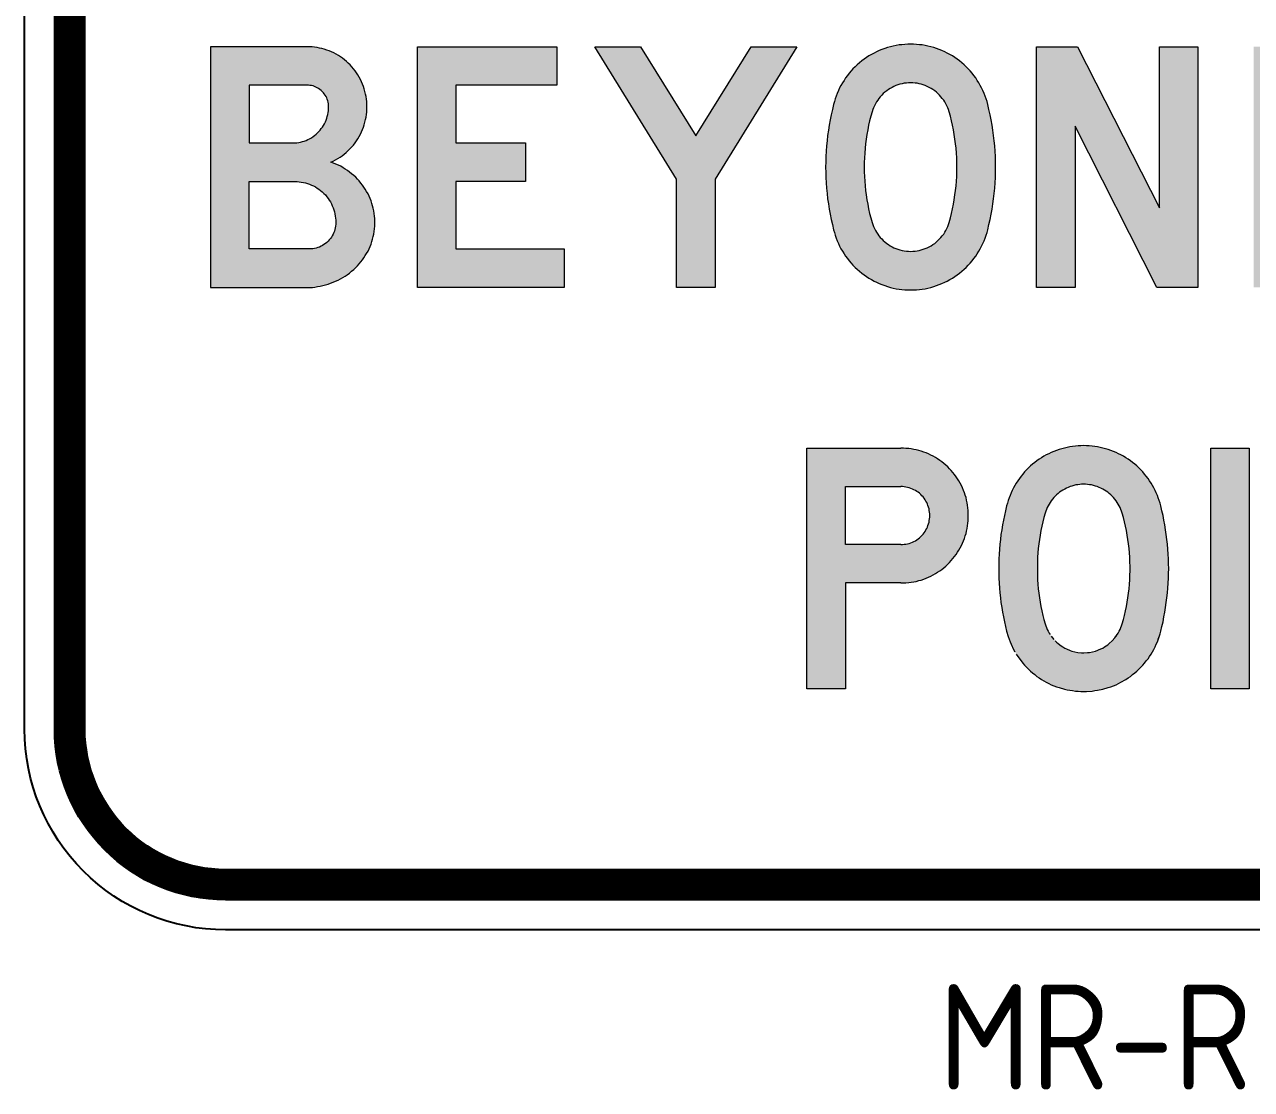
# Model space of a CAD drawing. Header units: millimetres. Extents: x 229 to 309, y 123 to 262.
# Drawn here: x 229.48 to 270.2, y 123.1 to 158.47 of the extents above; entities that cross this region are included whole.
import ezdxf

# ---------------------------------------------------------------- set-up
doc = ezdxf.new("R2010")
doc.units = ezdxf.units.MM
doc.header["$LTSCALE"] = 10
for name, color, linetype in [('DIM', 1, 'CONTINUOUS'), ('L25', 1, 'CONTINUOUS'), ('L35', 3, 'CONTINUOUS')]:
    doc.layers.add(name, color=color, linetype=linetype)
doc.styles.add('T35', font='isocp2.shx', dxfattribs={"height": 3.5})

msp = doc.modelspace()

# ---------------------------------------------------------------- hatches: boundary and pattern name
at = {"layer": 'L25'}
h = msp.add_hatch(color=256, dxfattribs=at)
h.paths.add_polyline_path([(238.453, 154.537), (238.52, 154.542), (238.582, 154.548), (238.643, 154.565), (238.705, 154.581), (238.766, 154.598), (238.828, 154.621), (238.889, 154.648), (238.945, 154.676), (239.001, 154.71), (239.057, 154.744), (239.108, 154.783), (239.158, 154.822), (239.203, 154.867), (239.248, 154.912), (239.292, 154.962), (239.331, 155.012), (239.371, 155.063), (239.404, 155.119), (239.438, 155.175), (239.466, 155.236), (239.488, 155.292), (239.511, 155.354), (239.527, 155.415), (239.544, 155.477), (239.555, 155.544), (239.567, 155.606), (239.572, 155.667), (239.572, 155.734), (239.572, 155.785), (239.567, 155.835), (239.555, 155.885), (239.544, 155.936), (239.527, 155.986), (239.511, 156.036), (239.488, 156.081), (239.46, 156.126), (239.432, 156.165), (239.399, 156.204), (239.365, 156.244), (239.326, 156.277), (239.287, 156.311), (239.242, 156.339), (239.197, 156.367), (239.152, 156.389), (239.108, 156.411), (239.057, 156.428), (239.007, 156.439), (238.956, 156.445), (238.906, 156.451), (238.856, 156.456), (236.936, 156.456), (236.936, 154.537)], flags=16)
h.paths.add_polyline_path([(239.813, 151.895), (239.813, 151.839), (239.807, 151.777), (239.796, 151.721), (239.785, 151.665), (239.768, 151.61), (239.746, 151.559), (239.723, 151.503), (239.695, 151.453), (239.667, 151.402), (239.634, 151.358), (239.594, 151.313), (239.555, 151.268), (239.516, 151.229), (239.471, 151.195), (239.421, 151.162), (239.376, 151.134), (239.326, 151.106), (239.27, 151.078), (239.214, 151.061), (239.164, 151.044), (239.108, 151.033), (239.046, 151.022), (238.99, 151.016), (238.934, 151.016), (236.936, 151.016), (236.936, 153.255), (238.453, 153.255), (238.526, 153.255), (238.598, 153.249), (238.665, 153.238), (238.738, 153.227), (238.805, 153.21), (238.873, 153.188), (238.94, 153.165), (239.007, 153.137), (239.074, 153.109), (239.136, 153.076), (239.197, 153.037), (239.253, 152.997), (239.309, 152.953), (239.365, 152.908), (239.415, 152.858), (239.466, 152.807), (239.511, 152.751), (239.555, 152.695), (239.594, 152.639), (239.634, 152.578), (239.667, 152.511), (239.695, 152.449), (239.723, 152.382), (239.746, 152.315), (239.768, 152.248), (239.785, 152.18), (239.796, 152.108), (239.807, 152.035), (239.813, 151.968)], flags=16)
h.paths.add_polyline_path([(235.654, 157.732), (235.654, 149.735), (238.856, 149.735), (238.945, 149.735), (239.035, 149.74), (239.119, 149.751), (239.208, 149.763), (239.298, 149.779), (239.387, 149.796), (239.471, 149.819), (239.555, 149.847), (239.639, 149.875), (239.723, 149.908), (239.807, 149.942), (239.886, 149.981), (239.969, 150.02), (240.042, 150.065), (240.121, 150.11), (240.193, 150.16), (240.266, 150.216), (240.333, 150.272), (240.406, 150.328), (240.468, 150.389), (240.529, 150.457), (240.591, 150.518), (240.647, 150.585), (240.697, 150.652), (240.747, 150.72), (240.792, 150.792), (240.837, 150.865), (240.882, 150.944), (240.915, 151.022), (240.949, 151.1), (240.982, 151.179), (241.01, 151.263), (241.033, 151.341), (241.055, 151.425), (241.072, 151.509), (241.089, 151.593), (241.1, 151.682), (241.106, 151.766), (241.111, 151.85), (241.111, 151.94), (241.106, 152.024), (241.1, 152.108), (241.089, 152.192), (241.072, 152.281), (241.055, 152.365), (241.033, 152.449), (241.01, 152.527), (240.982, 152.611), (240.949, 152.69), (240.915, 152.768), (240.882, 152.846), (240.837, 152.919), (240.792, 152.997), (240.747, 153.07), (240.697, 153.137), (240.647, 153.205), (240.591, 153.272), (240.529, 153.333), (240.473, 153.395), (240.406, 153.456), (240.339, 153.512), (240.272, 153.568), (240.199, 153.619), (240.126, 153.669), (240.053, 153.714), (239.975, 153.759), (239.897, 153.798), (239.818, 153.831), (239.734, 153.865), (239.65, 153.893), (239.729, 153.932), (239.807, 153.971), (239.88, 154.016), (239.953, 154.061), (240.025, 154.111), (240.093, 154.162), (240.16, 154.218), (240.221, 154.279), (240.283, 154.335), (240.344, 154.402), (240.4, 154.464), (240.451, 154.537), (240.501, 154.604), (240.546, 154.676), (240.591, 154.749), (240.63, 154.828), (240.669, 154.9), (240.703, 154.984), (240.731, 155.063), (240.759, 155.141), (240.781, 155.225), (240.803, 155.309), (240.82, 155.393), (240.831, 155.477), (240.843, 155.561), (240.848, 155.65), (240.848, 155.734), (240.848, 155.818), (240.843, 155.908), (240.831, 155.992), (240.82, 156.076), (240.803, 156.16), (240.781, 156.244), (240.759, 156.327), (240.731, 156.406), (240.703, 156.484), (240.669, 156.568), (240.63, 156.641), (240.591, 156.719), (240.546, 156.792), (240.501, 156.865), (240.451, 156.932), (240.4, 156.999), (240.344, 157.066), (240.288, 157.128), (240.227, 157.184), (240.165, 157.24), (240.104, 157.296), (240.037, 157.346), (239.964, 157.396), (239.897, 157.441), (239.824, 157.486), (239.746, 157.525), (239.673, 157.559), (239.594, 157.592), (239.516, 157.62), (239.432, 157.648), (239.354, 157.671), (239.27, 157.687), (239.192, 157.704), (239.108, 157.715), (239.024, 157.727), (238.94, 157.732), (238.856, 157.732)])
h = msp.add_hatch(color=256, dxfattribs=at)
h.paths.add_polyline_path([(295.275, 157.732), (296.556, 157.732), (296.556, 149.735), (295.275, 149.735)])
h.paths.add_polyline_path([(288.068, 157.732), (289.344, 157.732), (289.344, 154.537), (292.143, 154.537), (292.143, 157.732), (293.419, 157.732), (293.419, 149.735), (292.143, 149.735), (292.143, 153.255), (289.344, 153.255), (289.344, 149.735), (288.068, 149.735)])
h.paths.add_polyline_path([(281.885, 157.732), (281.885, 156.456), (283.726, 156.456), (283.726, 149.735), (285.002, 149.735), (285.002, 156.456), (286.843, 156.456), (286.843, 157.732)])
h.paths.add_polyline_path([(263.072, 157.732), (264.427, 157.732), (267.147, 152.376), (267.147, 157.732), (268.423, 157.732), (268.423, 149.735), (267.068, 149.735), (264.348, 155.096), (264.348, 149.735), (263.072, 149.735)])
h.paths.add_polyline_path([(248.406, 157.732), (249.923, 157.732), (251.764, 154.772), (253.6, 157.732), (255.116, 157.732), (252.402, 153.333), (252.402, 149.735), (251.12, 149.735), (251.12, 153.333)])
h.paths.add_polyline_path([(242.52, 157.732), (247.154, 157.732), (247.154, 156.456), (243.796, 156.456), (243.796, 154.537), (246.113, 154.537), (246.113, 153.255), (243.796, 153.255), (243.796, 151.016), (247.395, 151.016), (247.395, 149.735), (242.52, 149.735)])
h.paths.add_polyline_path([(301.845, 155.734), (303.042, 156.132), (303.02, 156.221), (302.986, 156.305), (302.953, 156.389), (302.919, 156.473), (302.88, 156.557), (302.835, 156.635), (302.791, 156.714), (302.74, 156.792), (302.69, 156.865), (302.634, 156.938), (302.578, 157.01), (302.516, 157.077), (302.455, 157.139), (302.388, 157.206), (302.32, 157.262), (302.248, 157.324), (302.175, 157.374), (302.102, 157.43), (302.024, 157.475), (301.945, 157.525), (301.867, 157.564), (301.783, 157.604), (301.705, 157.643), (301.615, 157.676), (301.531, 157.704), (301.447, 157.732), (301.358, 157.755), (301.268, 157.771), (301.179, 157.788), (301.089, 157.799), (301, 157.811), (300.91, 157.816), (300.82, 157.816), (300.725, 157.816), (300.63, 157.811), (300.541, 157.811), (300.446, 157.799), (300.35, 157.788), (300.255, 157.771), (300.166, 157.755), (300.071, 157.732), (299.981, 157.704), (299.891, 157.676), (299.802, 157.643), (299.718, 157.604), (299.628, 157.564), (299.544, 157.525), (299.466, 157.48), (299.382, 157.43), (299.304, 157.374), (299.225, 157.324), (299.153, 157.262), (299.08, 157.201), (299.013, 157.139), (298.946, 157.072), (298.878, 157.005), (298.817, 156.932), (298.755, 156.859), (298.699, 156.786), (298.643, 156.708), (298.593, 156.63), (298.548, 156.546), (298.503, 156.462), (298.459, 156.378), (298.42, 156.294), (298.386, 156.204), (298.358, 156.115), (298.33, 156.025), (298.302, 155.93), (298.28, 155.841), (298.263, 155.745), (298.252, 155.656), (298.24, 155.572), (298.235, 155.488), (298.235, 155.404), (298.235, 155.32), (298.24, 155.242), (298.252, 155.158), (298.263, 155.074), (298.28, 154.995), (298.296, 154.912), (298.324, 154.833), (298.352, 154.755), (298.38, 154.676), (298.414, 154.604), (298.453, 154.531), (298.492, 154.458), (298.537, 154.385), (298.582, 154.318), (298.632, 154.251), (298.688, 154.19), (298.744, 154.128), (298.8, 154.066), (298.862, 154.01), (298.923, 153.955), (298.99, 153.904), (299.058, 153.859), (299.13, 153.815), (299.203, 153.77), (299.281, 153.731), (299.36, 153.697), (299.438, 153.663), (299.516, 153.636), (299.6, 153.613), (299.684, 153.591), (299.768, 153.574), (299.947, 153.54), (300.132, 153.501), (300.311, 153.462), (300.49, 153.412), (300.809, 153.333), (301.128, 153.255), (301.19, 153.238), (301.251, 153.216), (301.313, 153.193), (301.375, 153.165), (301.431, 153.137), (301.486, 153.104), (301.542, 153.065), (301.593, 153.025), (301.643, 152.981), (301.688, 152.936), (301.733, 152.886), (301.772, 152.835), (301.811, 152.785), (301.85, 152.729), (301.878, 152.673), (301.912, 152.611), (301.934, 152.555), (301.957, 152.494), (301.979, 152.427), (301.99, 152.365), (302.001, 152.304), (302.013, 152.236), (302.018, 152.169), (302.018, 152.108), (302.013, 152.04), (302.007, 151.973), (301.996, 151.912), (301.979, 151.845), (301.962, 151.783), (301.945, 151.721), (301.917, 151.66), (301.889, 151.598), (301.861, 151.542), (301.828, 151.481), (301.789, 151.43), (301.75, 151.374), (301.71, 151.324), (301.66, 151.279), (301.615, 151.235), (301.565, 151.19), (301.514, 151.151), (301.459, 151.111), (301.403, 151.078), (301.341, 151.05), (301.285, 151.022), (301.223, 150.999), (301.162, 150.977), (301.095, 150.96), (301.033, 150.944), (300.966, 150.932), (300.893, 150.927), (300.815, 150.921), (300.742, 150.921), (300.669, 150.921), (300.591, 150.927), (300.518, 150.938), (300.446, 150.949), (300.367, 150.966), (300.294, 150.983), (300.227, 151.011), (300.154, 151.033), (300.087, 151.067), (300.02, 151.1), (299.953, 151.134), (299.886, 151.173), (299.824, 151.218), (299.768, 151.263), (299.707, 151.307), (299.651, 151.363), (299.6, 151.414), (299.55, 151.47), (299.5, 151.531), (299.455, 151.587), (299.416, 151.649), (299.377, 151.716), (299.337, 151.783), (299.304, 151.85), (299.276, 151.917), (299.253, 151.99), (299.225, 152.063), (299.209, 152.136), (298.011, 151.654), (298.045, 151.559), (298.078, 151.464), (298.117, 151.369), (298.156, 151.279), (298.201, 151.184), (298.252, 151.095), (298.302, 151.011), (298.358, 150.927), (298.414, 150.843), (298.476, 150.759), (298.537, 150.68), (298.604, 150.602), (298.671, 150.529), (298.744, 150.457), (298.817, 150.389), (298.895, 150.322), (298.974, 150.261), (299.058, 150.199), (299.136, 150.138), (299.225, 150.087), (299.309, 150.031), (299.399, 149.986), (299.488, 149.942), (299.584, 149.897), (299.673, 149.858), (299.768, 149.824), (299.869, 149.791), (299.964, 149.763), (300.059, 149.735), (300.16, 149.712), (300.261, 149.695), (300.362, 149.684), (300.462, 149.673), (300.563, 149.662), (300.664, 149.662), (300.765, 149.662), (300.865, 149.662), (300.966, 149.667), (301.067, 149.679), (301.167, 149.695), (301.268, 149.712), (301.369, 149.735), (301.459, 149.757), (301.548, 149.785), (301.638, 149.813), (301.722, 149.841), (301.811, 149.88), (301.895, 149.919), (301.979, 149.959), (302.063, 150.003), (302.141, 150.054), (302.22, 150.104), (302.292, 150.16), (302.371, 150.216), (302.444, 150.278), (302.511, 150.339), (302.578, 150.401), (302.645, 150.468), (302.707, 150.541), (302.763, 150.613), (302.818, 150.686), (302.874, 150.764), (302.925, 150.843), (302.975, 150.921), (303.02, 151.005), (303.059, 151.089), (303.098, 151.173), (303.132, 151.257), (303.165, 151.346), (303.193, 151.436), (303.216, 151.526), (303.238, 151.615), (303.261, 151.71), (303.272, 151.8), (303.283, 151.895), (303.294, 151.984), (303.294, 152.08), (303.294, 152.169), (303.294, 152.264), (303.289, 152.354), (303.277, 152.443), (303.266, 152.539), (303.249, 152.628), (303.227, 152.718), (303.205, 152.807), (303.177, 152.891), (303.149, 152.981), (303.115, 153.065), (303.076, 153.149), (303.037, 153.233), (302.992, 153.316), (302.947, 153.395), (302.897, 153.473), (302.846, 153.546), (302.791, 153.624), (302.735, 153.691), (302.673, 153.764), (302.611, 153.831), (302.544, 153.893), (302.477, 153.96), (302.41, 154.016), (302.337, 154.072), (302.264, 154.128), (302.186, 154.178), (302.108, 154.229), (302.029, 154.274), (301.945, 154.318), (301.861, 154.357), (301.778, 154.391), (301.694, 154.425), (301.604, 154.453), (301.47, 154.497), (301.33, 154.537), (301.19, 154.57), (301.05, 154.598), (300.91, 154.632), (300.77, 154.654), (300.63, 154.676), (300.49, 154.693), (300.406, 154.704), (300.322, 154.721), (300.244, 154.744), (300.16, 154.766), (300.082, 154.788), (300.003, 154.822), (299.931, 154.856), (299.886, 154.878), (299.841, 154.9), (299.802, 154.928), (299.763, 154.962), (299.729, 154.995), (299.696, 155.029), (299.662, 155.068), (299.634, 155.107), (299.612, 155.152), (299.589, 155.197), (299.567, 155.242), (299.556, 155.287), (299.539, 155.337), (299.533, 155.387), (299.528, 155.432), (299.528, 155.482), (299.528, 155.533), (299.533, 155.583), (299.539, 155.628), (299.55, 155.678), (299.567, 155.723), (299.589, 155.768), (299.606, 155.813), (299.645, 155.88), (299.684, 155.941), (299.729, 155.997), (299.774, 156.053), (299.824, 156.109), (299.875, 156.16), (299.925, 156.21), (299.987, 156.255), (300.043, 156.3), (300.104, 156.339), (300.171, 156.378), (300.233, 156.406), (300.3, 156.439), (300.367, 156.462), (300.44, 156.484), (300.513, 156.501), (300.58, 156.518), (300.653, 156.529), (300.725, 156.535), (300.793, 156.535), (300.854, 156.535), (300.921, 156.529), (300.983, 156.518), (301.05, 156.507), (301.112, 156.49), (301.173, 156.467), (301.229, 156.445), (301.291, 156.417), (301.347, 156.383), (301.403, 156.35), (301.453, 156.311), (301.503, 156.272), (301.554, 156.227), (301.598, 156.182), (301.638, 156.132), (301.677, 156.081), (301.716, 156.031), (301.75, 155.975), (301.778, 155.913), (301.806, 155.857), (301.828, 155.796)])
h.paths.add_polyline_path([(272.68, 151.016), (271.561, 151.016), (271.561, 156.456), (272.68, 156.456), (272.747, 156.451), (272.82, 156.445), (272.887, 156.439), (272.954, 156.423), (273.021, 156.411), (273.089, 156.389), (273.156, 156.367), (273.223, 156.339), (273.284, 156.311), (273.346, 156.277), (273.408, 156.244), (273.463, 156.204), (273.519, 156.16), (273.575, 156.115), (273.626, 156.07), (273.676, 156.02), (273.721, 155.964), (273.766, 155.913), (273.805, 155.852), (273.844, 155.796), (273.878, 155.734), (273.934, 155.622), (273.99, 155.51), (274.04, 155.393), (274.09, 155.275), (274.135, 155.158), (274.174, 155.04), (274.213, 154.917), (274.247, 154.794), (274.275, 154.671), (274.303, 154.548), (274.325, 154.425), (274.342, 154.302), (274.359, 154.173), (274.37, 154.05), (274.376, 153.921), (274.381, 153.798), (274.381, 153.669), (274.376, 153.546), (274.37, 153.417), (274.359, 153.294), (274.342, 153.165), (274.325, 153.042), (274.303, 152.919), (274.275, 152.796), (274.247, 152.673), (274.213, 152.55), (274.174, 152.432), (274.135, 152.309), (274.09, 152.192), (274.04, 152.074), (273.99, 151.962), (273.934, 151.845), (273.878, 151.733), (273.844, 151.671), (273.805, 151.615), (273.766, 151.559), (273.721, 151.503), (273.676, 151.453), (273.626, 151.402), (273.575, 151.352), (273.519, 151.307), (273.463, 151.268), (273.408, 151.229), (273.346, 151.19), (273.284, 151.156), (273.223, 151.128), (273.156, 151.1), (273.089, 151.078), (273.021, 151.061), (272.954, 151.044), (272.887, 151.033), (272.82, 151.022), (272.747, 151.016)], flags=16)
h.paths.add_polyline_path([(272.68, 149.735), (270.279, 149.735), (270.279, 157.732), (272.68, 157.732), (272.781, 157.732), (272.876, 157.727), (272.977, 157.715), (273.077, 157.704), (273.172, 157.687), (273.273, 157.665), (273.368, 157.643), (273.463, 157.615), (273.559, 157.587), (273.654, 157.548), (273.743, 157.514), (273.838, 157.469), (273.928, 157.424), (274.012, 157.374), (274.096, 157.324), (274.18, 157.268), (274.264, 157.212), (274.342, 157.15), (274.421, 157.083), (274.493, 157.016), (274.566, 156.949), (274.633, 156.876), (274.7, 156.803), (274.762, 156.725), (274.823, 156.647), (274.879, 156.563), (274.935, 156.479), (274.986, 156.389), (275.031, 156.305), (275.075, 156.216), (275.137, 156.081), (275.198, 155.947), (275.249, 155.813), (275.305, 155.673), (275.35, 155.533), (275.394, 155.398), (275.434, 155.253), (275.473, 155.113), (275.506, 154.973), (275.534, 154.828), (275.562, 154.682), (275.585, 154.537), (275.601, 154.391), (275.618, 154.246), (275.629, 154.1), (275.635, 153.955), (275.641, 153.809), (275.641, 153.663), (275.635, 153.512), (275.629, 153.367), (275.618, 153.221), (275.601, 153.076), (275.585, 152.93), (275.562, 152.785), (275.534, 152.639), (275.506, 152.499), (275.473, 152.354), (275.434, 152.214), (275.394, 152.074), (275.35, 151.934), (275.305, 151.794), (275.249, 151.66), (275.198, 151.52), (275.137, 151.386), (275.075, 151.257), (275.031, 151.167), (274.986, 151.078), (274.935, 150.988), (274.879, 150.904), (274.823, 150.826), (274.762, 150.748), (274.7, 150.669), (274.633, 150.591), (274.566, 150.518), (274.493, 150.451), (274.421, 150.384), (274.342, 150.317), (274.264, 150.261), (274.18, 150.199), (274.096, 150.143), (274.012, 150.093), (273.928, 150.042), (273.838, 149.998), (273.743, 149.959), (273.654, 149.919), (273.559, 149.886), (273.463, 149.852), (273.368, 149.824), (273.273, 149.802), (273.172, 149.779), (273.077, 149.763), (272.977, 149.751), (272.876, 149.74), (272.781, 149.735)])
h.paths.add_polyline_path([(258.892, 156.535), (258.819, 156.535), (258.752, 156.523), (258.679, 156.518), (258.612, 156.501), (258.539, 156.484), (258.472, 156.462), (258.405, 156.439), (258.338, 156.411), (258.276, 156.378), (258.215, 156.344), (258.153, 156.305), (258.097, 156.266), (258.041, 156.221), (257.985, 156.176), (257.935, 156.126), (257.884, 156.07), (257.84, 156.014), (257.801, 155.958), (257.761, 155.897), (257.722, 155.835), (257.689, 155.773), (257.661, 155.706), (257.638, 155.645), (257.616, 155.572), (257.571, 155.426), (257.532, 155.275), (257.498, 155.124), (257.47, 154.968), (257.442, 154.816), (257.42, 154.665), (257.398, 154.509), (257.381, 154.357), (257.37, 154.201), (257.358, 154.044), (257.353, 153.887), (257.353, 153.736), (257.353, 153.58), (257.358, 153.423), (257.37, 153.266), (257.381, 153.115), (257.398, 152.958), (257.42, 152.807), (257.442, 152.65), (257.47, 152.499), (257.498, 152.348), (257.532, 152.197), (257.571, 152.046), (257.616, 151.895), (257.638, 151.828), (257.661, 151.761), (257.689, 151.693), (257.722, 151.632), (257.761, 151.57), (257.801, 151.509), (257.84, 151.453), (257.884, 151.397), (257.935, 151.346), (257.985, 151.296), (258.041, 151.246), (258.097, 151.201), (258.153, 151.162), (258.215, 151.123), (258.276, 151.089), (258.338, 151.055), (258.405, 151.027), (258.472, 151.005), (258.539, 150.983), (258.612, 150.966), (258.679, 150.955), (258.752, 150.944), (258.819, 150.938), (258.892, 150.932), (258.965, 150.938), (259.037, 150.944), (259.105, 150.955), (259.177, 150.966), (259.244, 150.983), (259.312, 151.005), (259.379, 151.027), (259.446, 151.055), (259.508, 151.089), (259.569, 151.123), (259.631, 151.162), (259.692, 151.201), (259.748, 151.246), (259.799, 151.296), (259.849, 151.346), (259.899, 151.397), (259.944, 151.453), (259.989, 151.509), (260.028, 151.57), (260.062, 151.632), (260.095, 151.693), (260.123, 151.761), (260.151, 151.828), (260.174, 151.895), (260.213, 152.046), (260.252, 152.197), (260.285, 152.348), (260.313, 152.499), (260.341, 152.65), (260.364, 152.807), (260.386, 152.958), (260.403, 153.115), (260.414, 153.266), (260.425, 153.423), (260.431, 153.58), (260.431, 153.736), (260.431, 153.887), (260.425, 154.044), (260.414, 154.201), (260.403, 154.357), (260.386, 154.509), (260.364, 154.665), (260.341, 154.816), (260.313, 154.968), (260.285, 155.124), (260.252, 155.275), (260.213, 155.426), (260.174, 155.572), (260.151, 155.645), (260.123, 155.706), (260.095, 155.773), (260.062, 155.835), (260.028, 155.897), (259.989, 155.958), (259.944, 156.014), (259.899, 156.07), (259.849, 156.126), (259.799, 156.176), (259.748, 156.221), (259.692, 156.266), (259.631, 156.305), (259.569, 156.344), (259.508, 156.378), (259.446, 156.411), (259.379, 156.439), (259.312, 156.462), (259.244, 156.484), (259.177, 156.501), (259.105, 156.518), (259.037, 156.523), (258.965, 156.535)], flags=16)
h.paths.add_polyline_path([(258.892, 157.816), (258.797, 157.811), (258.696, 157.805), (258.601, 157.799), (258.506, 157.788), (258.411, 157.771), (258.315, 157.749), (258.22, 157.727), (258.125, 157.704), (258.036, 157.671), (257.94, 157.637), (257.851, 157.604), (257.761, 157.564), (257.677, 157.52), (257.588, 157.475), (257.51, 157.424), (257.426, 157.374), (257.347, 157.318), (257.269, 157.257), (257.19, 157.195), (257.118, 157.133), (257.051, 157.066), (256.978, 156.993), (256.916, 156.926), (256.849, 156.848), (256.793, 156.775), (256.732, 156.697), (256.681, 156.613), (256.631, 156.535), (256.58, 156.445), (256.536, 156.361), (256.497, 156.272), (256.457, 156.182), (256.418, 156.092), (256.39, 156.003), (256.362, 155.908), (256.334, 155.813), (256.295, 155.645), (256.256, 155.471), (256.222, 155.303), (256.189, 155.13), (256.161, 154.956), (256.138, 154.783), (256.122, 154.609), (256.105, 154.436), (256.088, 154.257), (256.082, 154.083), (256.077, 153.91), (256.071, 153.736), (256.077, 153.557), (256.082, 153.384), (256.088, 153.21), (256.105, 153.037), (256.122, 152.858), (256.138, 152.684), (256.161, 152.511), (256.189, 152.337), (256.222, 152.169), (256.256, 151.996), (256.295, 151.822), (256.334, 151.654), (256.362, 151.559), (256.39, 151.47), (256.418, 151.374), (256.457, 151.285), (256.497, 151.195), (256.536, 151.106), (256.58, 151.022), (256.631, 150.938), (256.681, 150.854), (256.732, 150.776), (256.793, 150.697), (256.849, 150.619), (256.916, 150.546), (256.978, 150.473), (257.051, 150.401), (257.118, 150.339), (257.19, 150.272), (257.269, 150.21), (257.347, 150.154), (257.426, 150.098), (257.51, 150.042), (257.588, 149.998), (257.677, 149.947), (257.761, 149.908), (257.851, 149.863), (257.94, 149.83), (258.036, 149.796), (258.125, 149.768), (258.22, 149.74), (258.315, 149.718), (258.411, 149.695), (258.506, 149.684), (258.601, 149.667), (258.696, 149.662), (258.797, 149.656), (258.892, 149.656), (258.987, 149.656), (259.088, 149.662), (259.183, 149.667), (259.278, 149.684), (259.373, 149.695), (259.468, 149.718), (259.563, 149.74), (259.659, 149.768), (259.754, 149.796), (259.843, 149.83), (259.933, 149.863), (260.022, 149.908), (260.106, 149.947), (260.196, 149.998), (260.28, 150.042), (260.358, 150.098), (260.442, 150.154), (260.515, 150.21), (260.593, 150.272), (260.666, 150.339), (260.739, 150.401), (260.806, 150.473), (260.873, 150.546), (260.935, 150.619), (260.991, 150.697), (261.052, 150.776), (261.103, 150.854), (261.159, 150.938), (261.203, 151.022), (261.248, 151.106), (261.293, 151.195), (261.332, 151.285), (261.366, 151.374), (261.399, 151.47), (261.427, 151.559), (261.45, 151.654), (261.489, 151.822), (261.528, 151.996), (261.561, 152.169), (261.595, 152.337), (261.623, 152.511), (261.645, 152.684), (261.668, 152.858), (261.685, 153.037), (261.696, 153.21), (261.707, 153.384), (261.707, 153.557), (261.713, 153.736), (261.707, 153.91), (261.707, 154.083), (261.696, 154.257), (261.685, 154.436), (261.668, 154.609), (261.645, 154.783), (261.623, 154.956), (261.595, 155.13), (261.561, 155.303), (261.528, 155.471), (261.489, 155.645), (261.45, 155.813), (261.427, 155.908), (261.399, 156.003), (261.366, 156.092), (261.332, 156.182), (261.293, 156.272), (261.248, 156.361), (261.203, 156.445), (261.159, 156.535), (261.103, 156.613), (261.052, 156.697), (260.991, 156.775), (260.935, 156.848), (260.873, 156.926), (260.806, 156.993), (260.739, 157.066), (260.666, 157.133), (260.593, 157.195), (260.515, 157.257), (260.442, 157.318), (260.358, 157.374), (260.28, 157.424), (260.196, 157.475), (260.106, 157.52), (260.022, 157.564), (259.933, 157.604), (259.843, 157.637), (259.754, 157.671), (259.659, 157.704), (259.563, 157.727), (259.468, 157.749), (259.373, 157.771), (259.278, 157.788), (259.183, 157.799), (259.088, 157.805), (258.987, 157.811)])
h = msp.add_hatch(color=256, dxfattribs=at)
h.paths.add_polyline_path([(278.651, 144.398), (278.651, 143.121), (280.49, 143.121), (280.49, 136.401), (281.766, 136.401), (281.766, 143.121), (283.605, 143.121), (283.605, 144.398)])
h.paths.add_polyline_path([(271.98, 144.398), (273.336, 144.398), (276.052, 139.039), (276.052, 144.398), (277.334, 144.398), (277.334, 136.401), (275.973, 136.401), (273.257, 141.761), (273.257, 136.401), (271.98, 136.401)])
h.paths.add_polyline_path([(268.853, 144.398), (270.13, 144.398), (270.13, 136.401), (268.853, 136.401)])
h.paths.add_polyline_path([(264.637, 143.2), (264.568, 143.2), (264.504, 143.195), (264.44, 143.185), (264.375, 143.176), (264.311, 143.161), (264.247, 143.141), (264.183, 143.121), (264.124, 143.097), (264.065, 143.067), (264.006, 143.038), (263.946, 143.008), (263.892, 142.968), (263.838, 142.934), (263.784, 142.89), (263.734, 142.85), (263.69, 142.801), (263.646, 142.756), (263.601, 142.702), (263.562, 142.653), (263.522, 142.599), (263.488, 142.54), (263.458, 142.485), (263.429, 142.426), (263.399, 142.367), (263.379, 142.303), (263.355, 142.239), (263.315, 142.096), (263.281, 141.953), (263.246, 141.805), (263.217, 141.662), (263.192, 141.514), (263.167, 141.366), (263.148, 141.218), (263.128, 141.07), (263.118, 140.922), (263.108, 140.774), (263.098, 140.627), (263.098, 140.474), (263.098, 140.326), (263.098, 140.178), (263.108, 140.03), (263.118, 139.877), (263.128, 139.729), (263.148, 139.581), (263.167, 139.433), (263.192, 139.286), (263.217, 139.143), (263.246, 138.995), (263.281, 138.847), (263.315, 138.704), (263.355, 138.561), (263.379, 138.497), (263.399, 138.438), (263.429, 138.373), (263.458, 138.319), (263.488, 138.26), (263.522, 138.206), (263.562, 138.152), (263.601, 138.097), (263.646, 138.048), (263.69, 137.999), (263.734, 137.954), (263.784, 137.91), (263.838, 137.871), (263.892, 137.831), (263.946, 137.797), (264.006, 137.762), (264.065, 137.732), (264.124, 137.708), (264.183, 137.683), (264.247, 137.659), (264.311, 137.644), (264.375, 137.629), (264.44, 137.614), (264.504, 137.609), (264.568, 137.604), (264.637, 137.599), (264.701, 137.604), (264.765, 137.609), (264.834, 137.614), (264.898, 137.629), (264.962, 137.644), (265.026, 137.659), (265.085, 137.683), (265.149, 137.708), (265.209, 137.732), (265.268, 137.762), (265.327, 137.797), (265.381, 137.831), (265.435, 137.871), (265.485, 137.91), (265.534, 137.954), (265.583, 137.999), (265.628, 138.048), (265.672, 138.097), (265.712, 138.152), (265.746, 138.206), (265.785, 138.26), (265.815, 138.319), (265.845, 138.373), (265.869, 138.438), (265.894, 138.497), (265.914, 138.561), (265.953, 138.704), (265.993, 138.847), (266.022, 138.995), (266.052, 139.143), (266.081, 139.286), (266.106, 139.433), (266.126, 139.581), (266.14, 139.729), (266.155, 139.877), (266.165, 140.03), (266.17, 140.178), (266.175, 140.326), (266.175, 140.474), (266.17, 140.627), (266.165, 140.774), (266.155, 140.922), (266.14, 141.07), (266.126, 141.218), (266.106, 141.366), (266.081, 141.514), (266.052, 141.662), (266.022, 141.805), (265.993, 141.953), (265.953, 142.096), (265.914, 142.239), (265.894, 142.303), (265.869, 142.367), (265.845, 142.426), (265.815, 142.485), (265.785, 142.54), (265.746, 142.599), (265.712, 142.653), (265.672, 142.702), (265.628, 142.756), (265.583, 142.801), (265.534, 142.85), (265.485, 142.89), (265.435, 142.934), (265.381, 142.968), (265.327, 143.008), (265.268, 143.038), (265.209, 143.067), (265.149, 143.097), (265.085, 143.121), (265.026, 143.141), (264.962, 143.161), (264.898, 143.176), (264.834, 143.185), (264.765, 143.195), (264.701, 143.2)], flags=16)
h.paths.add_polyline_path([(264.637, 144.482), (264.543, 144.477), (264.449, 144.472), (264.361, 144.467), (264.267, 144.457), (264.178, 144.443), (264.089, 144.423), (263.996, 144.403), (263.907, 144.379), (263.818, 144.354), (263.734, 144.324), (263.646, 144.29), (263.562, 144.255), (263.478, 144.216), (263.394, 144.176), (263.315, 144.132), (263.237, 144.083), (263.158, 144.033), (263.084, 143.979), (263.01, 143.925), (262.941, 143.866), (262.872, 143.807), (262.803, 143.743), (262.739, 143.678), (262.674, 143.609), (262.615, 143.54), (262.556, 143.466), (262.502, 143.392), (262.448, 143.319), (262.398, 143.24), (262.349, 143.161), (262.305, 143.082), (262.265, 142.998), (262.226, 142.914), (262.191, 142.83), (262.157, 142.747), (262.127, 142.658), (262.103, 142.569), (262.078, 142.48), (262.038, 142.323), (262.004, 142.165), (261.969, 142.007), (261.945, 141.849), (261.915, 141.687), (261.891, 141.529), (261.871, 141.366), (261.856, 141.208), (261.841, 141.046), (261.831, 140.883), (261.822, 140.725), (261.817, 140.562), (261.817, 140.4), (261.817, 140.237), (261.822, 140.079), (261.831, 139.917), (261.841, 139.754), (261.856, 139.591), (261.871, 139.433), (261.891, 139.271), (261.915, 139.113), (261.945, 138.955), (261.969, 138.793), (262.004, 138.635), (262.038, 138.477), (262.078, 138.319), (262.103, 138.23), (262.127, 138.142), (262.157, 138.058), (262.191, 137.969), (262.226, 137.885), (262.265, 137.802), (262.305, 137.718), (262.349, 137.639), (262.398, 137.56), (262.448, 137.481), (262.502, 137.407), (262.556, 137.333), (262.615, 137.259), (262.674, 137.19), (262.739, 137.126), (262.803, 137.057), (262.872, 136.998), (262.941, 136.934), (263.01, 136.88), (263.084, 136.82), (263.158, 136.771), (263.237, 136.717), (263.315, 136.672), (263.394, 136.628), (263.478, 136.584), (263.562, 136.544), (263.646, 136.51), (263.734, 136.475), (263.818, 136.446), (263.907, 136.421), (263.996, 136.396), (264.089, 136.377), (264.178, 136.357), (264.267, 136.347), (264.361, 136.332), (264.449, 136.327), (264.543, 136.322), (264.637, 136.322), (264.725, 136.322), (264.819, 136.327), (264.913, 136.332), (265.002, 136.347), (265.095, 136.357), (265.184, 136.377), (265.273, 136.396), (265.361, 136.421), (265.45, 136.446), (265.539, 136.475), (265.623, 136.51), (265.712, 136.544), (265.79, 136.584), (265.874, 136.628), (265.953, 136.672), (266.032, 136.717), (266.111, 136.771), (266.185, 136.82), (266.259, 136.88), (266.333, 136.934), (266.402, 136.998), (266.471, 137.057), (266.535, 137.126), (266.599, 137.19), (266.658, 137.259), (266.712, 137.333), (266.772, 137.407), (266.821, 137.481), (266.875, 137.56), (266.919, 137.639), (266.964, 137.718), (267.008, 137.802), (267.043, 137.885), (267.082, 137.969), (267.112, 138.058), (267.141, 138.142), (267.171, 138.23), (267.191, 138.319), (267.23, 138.477), (267.27, 138.635), (267.299, 138.793), (267.329, 138.955), (267.353, 139.113), (267.378, 139.271), (267.398, 139.433), (267.417, 139.591), (267.432, 139.754), (267.442, 139.917), (267.447, 140.079), (267.452, 140.237), (267.457, 140.4), (267.452, 140.562), (267.447, 140.725), (267.442, 140.883), (267.432, 141.046), (267.417, 141.208), (267.398, 141.366), (267.378, 141.529), (267.353, 141.687), (267.329, 141.849), (267.299, 142.007), (267.27, 142.165), (267.23, 142.323), (267.191, 142.48), (267.171, 142.569), (267.141, 142.658), (267.112, 142.747), (267.082, 142.83), (267.043, 142.914), (267.008, 142.998), (266.964, 143.082), (266.919, 143.161), (266.875, 143.24), (266.821, 143.319), (266.772, 143.392), (266.712, 143.466), (266.658, 143.54), (266.599, 143.609), (266.535, 143.678), (266.471, 143.743), (266.402, 143.807), (266.333, 143.866), (266.259, 143.925), (266.185, 143.979), (266.111, 144.033), (266.032, 144.083), (265.953, 144.132), (265.874, 144.176), (265.79, 144.216), (265.712, 144.255), (265.623, 144.29), (265.539, 144.324), (265.45, 144.354), (265.361, 144.379), (265.273, 144.403), (265.184, 144.423), (265.095, 144.443), (265.002, 144.457), (264.913, 144.467), (264.819, 144.472), (264.725, 144.477)])
h.paths.add_polyline_path([(258.566, 141.199), (256.732, 141.199), (256.732, 143.121), (258.566, 143.121), (258.625, 143.121), (258.679, 143.116), (258.733, 143.107), (258.788, 143.097), (258.842, 143.082), (258.896, 143.062), (258.95, 143.042), (259, 143.018), (259.049, 142.993), (259.098, 142.964), (259.143, 142.934), (259.187, 142.899), (259.227, 142.86), (259.266, 142.821), (259.305, 142.781), (259.34, 142.737), (259.37, 142.687), (259.399, 142.643), (259.429, 142.594), (259.448, 142.54), (259.468, 142.49), (259.488, 142.436), (259.503, 142.382), (259.512, 142.328), (259.522, 142.273), (259.527, 142.214), (259.527, 142.16), (259.527, 142.106), (259.522, 142.047), (259.512, 141.992), (259.503, 141.938), (259.488, 141.884), (259.468, 141.83), (259.448, 141.78), (259.429, 141.731), (259.399, 141.682), (259.37, 141.632), (259.34, 141.588), (259.305, 141.544), (259.266, 141.499), (259.227, 141.46), (259.187, 141.425), (259.143, 141.391), (259.098, 141.356), (259.049, 141.327), (259, 141.302), (258.95, 141.277), (258.896, 141.258), (258.842, 141.238), (258.788, 141.223), (258.733, 141.213), (258.679, 141.208), (258.625, 141.203)], flags=16)
h.paths.add_polyline_path([(258.566, 139.922), (256.732, 139.922), (256.732, 136.401), (255.45, 136.401), (255.45, 144.398), (258.566, 144.398), (258.655, 144.398), (258.738, 144.393), (258.827, 144.388), (258.911, 144.374), (258.995, 144.359), (259.079, 144.344), (259.162, 144.324), (259.246, 144.3), (259.325, 144.27), (259.404, 144.241), (259.483, 144.206), (259.562, 144.171), (259.641, 144.132), (259.715, 144.088), (259.789, 144.043), (259.858, 143.994), (259.927, 143.945), (259.996, 143.89), (260.06, 143.836), (260.124, 143.777), (260.183, 143.718), (260.242, 143.654), (260.296, 143.59), (260.351, 143.521), (260.4, 143.452), (260.449, 143.383), (260.494, 143.309), (260.538, 143.235), (260.577, 143.156), (260.612, 143.077), (260.646, 142.998), (260.676, 142.919), (260.706, 142.835), (260.73, 142.756), (260.75, 142.673), (260.765, 142.589), (260.78, 142.505), (260.789, 142.416), (260.799, 142.332), (260.804, 142.249), (260.804, 142.16), (260.804, 142.076), (260.799, 141.987), (260.789, 141.904), (260.78, 141.82), (260.765, 141.731), (260.75, 141.647), (260.73, 141.563), (260.706, 141.484), (260.676, 141.401), (260.646, 141.322), (260.612, 141.243), (260.577, 141.164), (260.538, 141.09), (260.494, 141.011), (260.449, 140.942), (260.4, 140.868), (260.351, 140.799), (260.296, 140.73), (260.242, 140.666), (260.183, 140.602), (260.124, 140.543), (260.06, 140.484), (259.996, 140.429), (259.927, 140.375), (259.858, 140.326), (259.789, 140.277), (259.715, 140.232), (259.641, 140.188), (259.562, 140.148), (259.483, 140.114), (259.404, 140.079), (259.325, 140.05), (259.246, 140.02), (259.162, 140), (259.079, 139.976), (258.995, 139.961), (258.911, 139.946), (258.827, 139.936), (258.738, 139.926), (258.655, 139.922)])

# ---------------------------------------------------------------- linework, layer by layer
at = {"layer": 'L25', "lineweight": 0}
for points in [[(235.654, 157.732), (235.654, 149.735), (238.856, 149.735), (238.945, 149.735), (239.035, 149.74), (239.119, 149.751), (239.208, 149.763), (239.298, 149.779), (239.387, 149.796), (239.471, 149.819), (239.555, 149.847), (239.639, 149.875), (239.723, 149.908), (239.807, 149.942), (239.886, 149.981), (239.969, 150.02), (240.042, 150.065), (240.121, 150.11), (240.193, 150.16), (240.266, 150.216), (240.333, 150.272), (240.406, 150.328), (240.468, 150.389), (240.529, 150.457), (240.591, 150.518), (240.647, 150.585), (240.697, 150.652), (240.747, 150.72), (240.792, 150.792), (240.837, 150.865), (240.882, 150.944), (240.915, 151.022), (240.949, 151.1), (240.982, 151.179), (241.01, 151.263), (241.033, 151.341), (241.055, 151.425), (241.072, 151.509), (241.089, 151.593), (241.1, 151.682), (241.106, 151.766), (241.111, 151.85), (241.111, 151.94), (241.106, 152.024), (241.1, 152.108), (241.089, 152.192), (241.072, 152.281), (241.055, 152.365), (241.033, 152.449), (241.01, 152.527), (240.982, 152.611), (240.949, 152.69), (240.915, 152.768), (240.882, 152.846), (240.837, 152.919), (240.792, 152.997), (240.747, 153.07), (240.697, 153.137), (240.647, 153.205), (240.591, 153.272), (240.529, 153.333), (240.473, 153.395), (240.406, 153.456), (240.339, 153.512), (240.272, 153.568), (240.199, 153.619), (240.126, 153.669), (240.053, 153.714), (239.975, 153.759), (239.897, 153.798), (239.818, 153.831), (239.734, 153.865), (239.65, 153.893), (239.729, 153.932), (239.807, 153.971), (239.88, 154.016), (239.953, 154.061), (240.025, 154.111), (240.093, 154.162), (240.16, 154.218), (240.221, 154.279), (240.283, 154.335), (240.344, 154.402), (240.4, 154.464), (240.451, 154.537), (240.501, 154.604), (240.546, 154.676), (240.591, 154.749), (240.63, 154.828), (240.669, 154.9), (240.703, 154.984), (240.731, 155.063), (240.759, 155.141), (240.781, 155.225), (240.803, 155.309), (240.82, 155.393), (240.831, 155.477), (240.843, 155.561), (240.848, 155.65), (240.848, 155.734), (240.848, 155.818), (240.843, 155.908), (240.831, 155.992), (240.82, 156.076), (240.803, 156.16), (240.781, 156.244), (240.759, 156.327), (240.731, 156.406), (240.703, 156.484), (240.669, 156.568), (240.63, 156.641), (240.591, 156.719), (240.546, 156.792), (240.501, 156.865), (240.451, 156.932), (240.4, 156.999), (240.344, 157.066), (240.288, 157.128), (240.227, 157.184), (240.165, 157.24), (240.104, 157.296), (240.037, 157.346), (239.964, 157.396), (239.897, 157.441), (239.824, 157.486), (239.746, 157.525), (239.673, 157.559), (239.594, 157.592), (239.516, 157.62), (239.432, 157.648), (239.354, 157.671), (239.27, 157.687), (239.192, 157.704), (239.108, 157.715), (239.024, 157.727), (238.94, 157.732), (238.856, 157.732)], [(238.453, 154.537), (238.52, 154.542), (238.582, 154.548), (238.643, 154.565), (238.705, 154.581), (238.766, 154.598), (238.828, 154.621), (238.889, 154.648), (238.945, 154.676), (239.001, 154.71), (239.057, 154.744), (239.108, 154.783), (239.158, 154.822), (239.203, 154.867), (239.248, 154.912), (239.292, 154.962), (239.331, 155.012), (239.371, 155.063), (239.404, 155.119), (239.438, 155.175), (239.466, 155.236), (239.488, 155.292), (239.511, 155.354), (239.527, 155.415), (239.544, 155.477), (239.555, 155.544), (239.567, 155.606), (239.572, 155.667), (239.572, 155.734), (239.572, 155.785), (239.567, 155.835), (239.555, 155.885), (239.544, 155.936), (239.527, 155.986), (239.511, 156.036), (239.488, 156.081), (239.46, 156.126), (239.432, 156.165), (239.399, 156.204), (239.365, 156.244), (239.326, 156.277), (239.287, 156.311), (239.242, 156.339), (239.197, 156.367), (239.152, 156.389), (239.108, 156.411), (239.057, 156.428), (239.007, 156.439), (238.956, 156.445), (238.906, 156.451), (238.856, 156.456), (236.936, 156.456), (236.936, 154.537)], [(239.813, 151.895), (239.813, 151.839), (239.807, 151.777), (239.796, 151.721), (239.785, 151.665), (239.768, 151.61), (239.746, 151.559), (239.723, 151.503), (239.695, 151.453), (239.667, 151.402), (239.634, 151.358), (239.594, 151.313), (239.555, 151.268), (239.516, 151.229), (239.471, 151.195), (239.421, 151.162), (239.376, 151.134), (239.326, 151.106), (239.27, 151.078), (239.214, 151.061), (239.164, 151.044), (239.108, 151.033), (239.046, 151.022), (238.99, 151.016), (238.934, 151.016), (236.936, 151.016), (236.936, 153.255), (238.453, 153.255), (238.526, 153.255), (238.598, 153.249), (238.665, 153.238), (238.738, 153.227), (238.805, 153.21), (238.873, 153.188), (238.94, 153.165), (239.007, 153.137), (239.074, 153.109), (239.136, 153.076), (239.197, 153.037), (239.253, 152.997), (239.309, 152.953), (239.365, 152.908), (239.415, 152.858), (239.466, 152.807), (239.511, 152.751), (239.555, 152.695), (239.594, 152.639), (239.634, 152.578), (239.667, 152.511), (239.695, 152.449), (239.723, 152.382), (239.746, 152.315), (239.768, 152.248), (239.785, 152.18), (239.796, 152.108), (239.807, 152.035), (239.813, 151.968)]]:
    msp.add_lwpolyline(points, close=True, dxfattribs=at)
for points in [[(242.52, 157.732), (247.154, 157.732), (247.154, 156.456), (243.796, 156.456), (243.796, 154.537), (246.113, 154.537), (246.113, 153.255), (243.796, 153.255), (243.796, 151.016), (247.395, 151.016), (247.395, 149.735), (242.52, 149.735), (242.52, 157.732), (242.52, 157.732)], [(248.406, 157.732), (249.923, 157.732), (251.764, 154.772), (253.6, 157.732), (255.116, 157.732), (252.402, 153.333), (252.402, 149.735), (251.12, 149.735), (251.12, 153.333), (248.406, 157.732), (248.406, 157.732)], [(258.892, 157.816), (258.797, 157.811), (258.696, 157.805), (258.601, 157.799), (258.506, 157.788), (258.411, 157.771), (258.315, 157.749), (258.22, 157.727), (258.125, 157.704), (258.036, 157.671), (257.94, 157.637), (257.851, 157.604), (257.761, 157.564), (257.677, 157.52), (257.588, 157.475), (257.51, 157.424), (257.426, 157.374), (257.347, 157.318), (257.269, 157.257), (257.19, 157.195), (257.118, 157.133), (257.051, 157.066), (256.978, 156.993), (256.916, 156.926), (256.849, 156.848), (256.793, 156.775), (256.732, 156.697), (256.681, 156.613), (256.631, 156.535), (256.58, 156.445), (256.536, 156.361), (256.497, 156.272), (256.457, 156.182), (256.418, 156.092), (256.39, 156.003), (256.362, 155.908), (256.334, 155.813)], [(261.45, 155.813), (261.427, 155.908), (261.399, 156.003), (261.366, 156.092), (261.332, 156.182), (261.293, 156.272), (261.248, 156.361), (261.203, 156.445), (261.159, 156.535), (261.103, 156.613), (261.052, 156.697), (260.991, 156.775), (260.935, 156.848), (260.873, 156.926), (260.806, 156.993), (260.739, 157.066), (260.666, 157.133), (260.593, 157.195), (260.515, 157.257), (260.442, 157.318), (260.358, 157.374), (260.28, 157.424), (260.196, 157.475), (260.106, 157.52), (260.022, 157.564), (259.933, 157.604), (259.843, 157.637), (259.754, 157.671), (259.659, 157.704), (259.563, 157.727), (259.468, 157.749), (259.373, 157.771), (259.278, 157.788), (259.183, 157.799), (259.088, 157.805), (258.987, 157.811), (258.892, 157.816)], [(263.072, 157.732), (264.427, 157.732), (267.147, 152.376), (267.147, 157.732), (268.423, 157.732), (268.423, 149.735), (267.068, 149.735), (264.348, 155.096), (264.348, 149.735), (263.072, 149.735), (263.072, 157.732), (263.072, 157.732)], [(258.892, 156.535), (258.819, 156.535), (258.752, 156.523), (258.679, 156.518), (258.612, 156.501), (258.539, 156.484), (258.472, 156.462), (258.405, 156.439), (258.338, 156.411), (258.276, 156.378), (258.215, 156.344), (258.153, 156.305), (258.097, 156.266), (258.041, 156.221), (257.985, 156.176), (257.935, 156.126), (257.884, 156.07), (257.84, 156.014), (257.801, 155.958), (257.761, 155.897), (257.722, 155.835), (257.689, 155.773), (257.661, 155.706), (257.638, 155.645), (257.616, 155.572)], [(260.174, 155.572), (260.151, 155.645), (260.123, 155.706), (260.095, 155.773), (260.062, 155.835), (260.028, 155.897), (259.989, 155.958), (259.944, 156.014), (259.899, 156.07), (259.849, 156.126), (259.799, 156.176), (259.748, 156.221), (259.692, 156.266), (259.631, 156.305), (259.569, 156.344), (259.508, 156.378), (259.446, 156.411), (259.379, 156.439), (259.312, 156.462), (259.244, 156.484), (259.177, 156.501), (259.105, 156.518), (259.037, 156.523), (258.965, 156.535), (258.892, 156.535)], [(256.334, 155.813), (256.295, 155.645), (256.256, 155.471), (256.222, 155.303), (256.189, 155.13), (256.161, 154.956), (256.138, 154.783), (256.122, 154.609), (256.105, 154.436), (256.088, 154.257), (256.082, 154.083), (256.077, 153.91), (256.071, 153.736), (256.077, 153.557), (256.082, 153.384), (256.088, 153.21), (256.105, 153.037), (256.122, 152.858), (256.138, 152.684), (256.161, 152.511), (256.189, 152.337), (256.222, 152.169), (256.256, 151.996), (256.295, 151.822), (256.334, 151.654)], [(257.616, 155.572), (257.571, 155.426), (257.532, 155.275), (257.498, 155.124), (257.47, 154.968), (257.442, 154.816), (257.42, 154.665), (257.398, 154.509), (257.381, 154.357), (257.37, 154.201), (257.358, 154.044), (257.353, 153.887), (257.353, 153.736), (257.353, 153.58), (257.358, 153.423), (257.37, 153.266), (257.381, 153.115), (257.398, 152.958), (257.42, 152.807), (257.442, 152.65), (257.47, 152.499), (257.498, 152.348), (257.532, 152.197), (257.571, 152.046), (257.616, 151.895)], [(260.174, 151.895), (260.213, 152.046), (260.252, 152.197), (260.285, 152.348), (260.313, 152.499), (260.341, 152.65), (260.364, 152.807), (260.386, 152.958), (260.403, 153.115), (260.414, 153.266), (260.425, 153.423), (260.431, 153.58), (260.431, 153.736), (260.431, 153.887), (260.425, 154.044), (260.414, 154.201), (260.403, 154.357), (260.386, 154.509), (260.364, 154.665), (260.341, 154.816), (260.313, 154.968), (260.285, 155.124), (260.252, 155.275), (260.213, 155.426), (260.174, 155.572)], [(261.45, 151.654), (261.489, 151.822), (261.528, 151.996), (261.561, 152.169), (261.595, 152.337), (261.623, 152.511), (261.645, 152.684), (261.668, 152.858), (261.685, 153.037), (261.696, 153.21), (261.707, 153.384), (261.707, 153.557), (261.713, 153.736), (261.707, 153.91), (261.707, 154.083), (261.696, 154.257), (261.685, 154.436), (261.668, 154.609), (261.645, 154.783), (261.623, 154.956), (261.595, 155.13), (261.561, 155.303), (261.528, 155.471), (261.489, 155.645), (261.45, 155.813)], [(256.334, 151.654), (256.362, 151.559), (256.39, 151.47), (256.418, 151.374), (256.457, 151.285), (256.497, 151.195), (256.536, 151.106), (256.58, 151.022), (256.631, 150.938), (256.681, 150.854), (256.732, 150.776), (256.793, 150.697), (256.849, 150.619), (256.916, 150.546), (256.978, 150.473), (257.051, 150.401), (257.118, 150.339), (257.19, 150.272), (257.269, 150.21), (257.347, 150.154), (257.426, 150.098), (257.51, 150.042), (257.588, 149.998), (257.677, 149.947), (257.761, 149.908), (257.851, 149.863), (257.94, 149.83), (258.036, 149.796), (258.125, 149.768), (258.22, 149.74), (258.315, 149.718), (258.411, 149.695), (258.506, 149.684), (258.601, 149.667), (258.696, 149.662), (258.797, 149.656), (258.892, 149.656)], [(257.616, 151.895), (257.638, 151.828), (257.661, 151.761), (257.689, 151.693), (257.722, 151.632), (257.761, 151.57), (257.801, 151.509), (257.84, 151.453), (257.884, 151.397), (257.935, 151.346), (257.985, 151.296), (258.041, 151.246), (258.097, 151.201), (258.153, 151.162), (258.215, 151.123), (258.276, 151.089), (258.338, 151.055), (258.405, 151.027), (258.472, 151.005), (258.539, 150.983), (258.612, 150.966), (258.679, 150.955), (258.752, 150.944), (258.819, 150.938), (258.892, 150.932)], [(258.892, 150.932), (258.965, 150.938), (259.037, 150.944), (259.105, 150.955), (259.177, 150.966), (259.244, 150.983), (259.312, 151.005), (259.379, 151.027), (259.446, 151.055), (259.508, 151.089), (259.569, 151.123), (259.631, 151.162), (259.692, 151.201), (259.748, 151.246), (259.799, 151.296), (259.849, 151.346), (259.899, 151.397), (259.944, 151.453), (259.989, 151.509), (260.028, 151.57), (260.062, 151.632), (260.095, 151.693), (260.123, 151.761), (260.151, 151.828), (260.174, 151.895)], [(258.892, 149.656), (258.987, 149.656), (259.088, 149.662), (259.183, 149.667), (259.278, 149.684), (259.373, 149.695), (259.468, 149.718), (259.563, 149.74), (259.659, 149.768), (259.754, 149.796), (259.843, 149.83), (259.933, 149.863), (260.022, 149.908), (260.106, 149.947), (260.196, 149.998), (260.28, 150.042), (260.358, 150.098), (260.442, 150.154), (260.515, 150.21), (260.593, 150.272), (260.666, 150.339), (260.739, 150.401), (260.806, 150.473), (260.873, 150.546), (260.935, 150.619), (260.991, 150.697), (261.052, 150.776), (261.103, 150.854), (261.159, 150.938), (261.203, 151.022), (261.248, 151.106), (261.293, 151.195), (261.332, 151.285), (261.366, 151.374), (261.399, 151.47), (261.427, 151.559), (261.45, 151.654)], [(258.566, 139.922), (256.732, 139.922), (256.732, 136.401), (255.45, 136.401), (255.45, 144.398)], [(255.45, 144.398), (258.566, 144.398)], [(260.804, 142.16), (260.804, 142.249), (260.799, 142.332), (260.789, 142.416), (260.78, 142.505), (260.765, 142.589), (260.75, 142.673), (260.73, 142.756), (260.706, 142.835), (260.676, 142.919), (260.646, 142.998), (260.612, 143.077), (260.577, 143.156), (260.538, 143.235), (260.494, 143.309), (260.449, 143.383), (260.4, 143.452), (260.351, 143.521), (260.296, 143.59), (260.242, 143.654), (260.183, 143.718), (260.124, 143.777), (260.06, 143.836), (259.996, 143.89), (259.927, 143.945), (259.858, 143.994), (259.789, 144.043), (259.715, 144.088), (259.641, 144.132), (259.562, 144.171), (259.483, 144.206), (259.404, 144.241), (259.325, 144.27), (259.246, 144.3), (259.162, 144.324), (259.079, 144.344), (258.995, 144.359), (258.911, 144.374), (258.827, 144.388), (258.738, 144.393), (258.655, 144.398), (258.566, 144.398)], [(264.637, 144.482), (264.543, 144.477), (264.449, 144.472), (264.361, 144.467), (264.267, 144.457), (264.178, 144.443), (264.089, 144.423), (263.996, 144.403), (263.907, 144.379), (263.818, 144.354), (263.734, 144.324), (263.646, 144.29), (263.562, 144.255), (263.478, 144.216), (263.394, 144.176), (263.315, 144.132), (263.237, 144.083), (263.158, 144.033), (263.084, 143.979), (263.01, 143.925), (262.941, 143.866), (262.872, 143.807), (262.803, 143.743), (262.739, 143.678), (262.674, 143.609), (262.615, 143.54), (262.556, 143.466), (262.502, 143.392), (262.448, 143.319), (262.398, 143.24), (262.349, 143.161), (262.305, 143.082), (262.265, 142.998), (262.226, 142.914), (262.191, 142.83), (262.157, 142.747), (262.127, 142.658), (262.103, 142.569), (262.078, 142.48)], [(267.191, 142.48), (267.171, 142.569), (267.141, 142.658), (267.112, 142.747), (267.082, 142.83), (267.043, 142.914), (267.008, 142.998), (266.964, 143.082), (266.919, 143.161), (266.875, 143.24), (266.821, 143.319), (266.772, 143.392), (266.712, 143.466), (266.658, 143.54), (266.599, 143.609), (266.535, 143.678), (266.471, 143.743), (266.402, 143.807), (266.333, 143.866), (266.259, 143.925), (266.185, 143.979), (266.111, 144.033), (266.032, 144.083), (265.953, 144.132), (265.874, 144.176), (265.79, 144.216), (265.712, 144.255), (265.623, 144.29), (265.539, 144.324), (265.45, 144.354), (265.361, 144.379), (265.273, 144.403), (265.184, 144.423), (265.095, 144.443), (265.002, 144.457), (264.913, 144.467), (264.819, 144.472), (264.725, 144.477), (264.637, 144.482)], [(268.853, 144.398), (270.13, 144.398), (270.13, 136.401), (268.853, 136.401), (268.853, 144.398), (268.853, 144.398)], [(258.566, 141.199), (256.732, 141.199), (256.732, 143.121)], [(256.732, 143.121), (258.566, 143.121)], [(259.527, 142.16), (259.527, 142.214), (259.522, 142.273), (259.512, 142.328), (259.503, 142.382), (259.488, 142.436), (259.468, 142.49), (259.448, 142.54), (259.429, 142.594), (259.399, 142.643), (259.37, 142.687), (259.34, 142.737), (259.305, 142.781), (259.266, 142.821), (259.227, 142.86), (259.187, 142.899), (259.143, 142.934), (259.098, 142.964), (259.049, 142.993), (259, 143.018), (258.95, 143.042), (258.896, 143.062), (258.842, 143.082), (258.788, 143.097), (258.733, 143.107), (258.679, 143.116), (258.625, 143.121), (258.566, 143.121)], [(264.637, 143.2), (264.568, 143.2), (264.504, 143.195), (264.44, 143.185), (264.375, 143.176), (264.311, 143.161), (264.247, 143.141), (264.183, 143.121), (264.124, 143.097), (264.065, 143.067), (264.006, 143.038), (263.946, 143.008), (263.892, 142.968), (263.838, 142.934), (263.784, 142.89), (263.734, 142.85), (263.69, 142.801), (263.646, 142.756), (263.601, 142.702), (263.562, 142.653), (263.522, 142.599), (263.488, 142.54), (263.458, 142.485), (263.429, 142.426), (263.399, 142.367), (263.379, 142.303), (263.355, 142.239)], [(265.914, 142.239), (265.894, 142.303), (265.869, 142.367), (265.845, 142.426), (265.815, 142.485), (265.785, 142.54), (265.746, 142.599), (265.712, 142.653), (265.672, 142.702), (265.628, 142.756), (265.583, 142.801), (265.534, 142.85), (265.485, 142.89), (265.435, 142.934), (265.381, 142.968), (265.327, 143.008), (265.268, 143.038), (265.209, 143.067), (265.149, 143.097), (265.085, 143.121), (265.026, 143.141), (264.962, 143.161), (264.898, 143.176), (264.834, 143.185), (264.765, 143.195), (264.701, 143.2), (264.637, 143.2)], [(258.566, 141.199), (258.625, 141.203), (258.679, 141.208), (258.733, 141.213), (258.788, 141.223), (258.842, 141.238), (258.896, 141.258), (258.95, 141.277), (259, 141.302), (259.049, 141.327), (259.098, 141.356), (259.143, 141.391), (259.187, 141.425), (259.227, 141.46), (259.266, 141.499), (259.305, 141.544), (259.34, 141.588), (259.37, 141.632), (259.399, 141.682), (259.429, 141.731), (259.448, 141.78), (259.468, 141.83), (259.488, 141.884), (259.503, 141.938), (259.512, 141.992), (259.522, 142.047), (259.527, 142.106), (259.527, 142.16)], [(258.566, 139.922), (258.655, 139.922), (258.738, 139.926), (258.827, 139.936), (258.911, 139.946), (258.995, 139.961), (259.079, 139.976), (259.162, 140), (259.246, 140.02), (259.325, 140.05), (259.404, 140.079), (259.483, 140.114), (259.562, 140.148), (259.641, 140.188), (259.715, 140.232), (259.789, 140.277), (259.858, 140.326), (259.927, 140.375), (259.996, 140.429), (260.06, 140.484), (260.124, 140.543), (260.183, 140.602), (260.242, 140.666), (260.296, 140.73), (260.351, 140.799), (260.4, 140.868), (260.449, 140.942), (260.494, 141.011), (260.538, 141.09), (260.577, 141.164), (260.612, 141.243), (260.646, 141.322), (260.676, 141.401), (260.706, 141.484), (260.73, 141.563), (260.75, 141.647), (260.765, 141.731), (260.78, 141.82), (260.789, 141.904), (260.799, 141.987), (260.804, 142.076), (260.804, 142.16)], [(262.078, 142.48), (262.038, 142.323), (262.004, 142.165), (261.969, 142.007), (261.945, 141.849), (261.915, 141.687), (261.891, 141.529), (261.871, 141.366), (261.856, 141.208), (261.841, 141.046), (261.831, 140.883), (261.822, 140.725), (261.817, 140.562), (261.817, 140.4), (261.817, 140.237), (261.822, 140.079), (261.831, 139.917), (261.841, 139.754), (261.856, 139.591), (261.871, 139.433), (261.891, 139.271), (261.915, 139.113), (261.945, 138.955), (261.969, 138.793), (262.004, 138.635), (262.038, 138.477), (262.078, 138.319)], [(263.355, 142.239), (263.315, 142.096), (263.281, 141.953), (263.246, 141.805), (263.217, 141.662), (263.192, 141.514), (263.167, 141.366), (263.148, 141.218), (263.128, 141.07), (263.118, 140.922), (263.108, 140.774), (263.098, 140.627), (263.098, 140.474), (263.098, 140.326), (263.098, 140.178), (263.108, 140.03), (263.118, 139.877), (263.128, 139.729), (263.148, 139.581), (263.167, 139.433), (263.192, 139.286), (263.217, 139.143), (263.246, 138.995), (263.281, 138.847), (263.315, 138.704), (263.355, 138.561)], [(265.914, 138.561), (265.953, 138.704), (265.993, 138.847), (266.022, 138.995), (266.052, 139.143), (266.081, 139.286), (266.106, 139.433), (266.126, 139.581), (266.14, 139.729), (266.155, 139.877), (266.165, 140.03), (266.17, 140.178), (266.175, 140.326), (266.175, 140.474), (266.17, 140.627), (266.165, 140.774), (266.155, 140.922), (266.14, 141.07), (266.126, 141.218), (266.106, 141.366), (266.081, 141.514), (266.052, 141.662), (266.022, 141.805), (265.993, 141.953), (265.953, 142.096), (265.914, 142.239)], [(267.191, 138.319), (267.23, 138.477), (267.27, 138.635), (267.299, 138.793), (267.329, 138.955), (267.353, 139.113), (267.378, 139.271), (267.398, 139.433), (267.417, 139.591), (267.432, 139.754), (267.442, 139.917), (267.447, 140.079), (267.452, 140.237), (267.457, 140.4), (267.452, 140.562), (267.447, 140.725), (267.442, 140.883), (267.432, 141.046), (267.417, 141.208), (267.398, 141.366), (267.378, 141.529), (267.353, 141.687), (267.329, 141.849), (267.299, 142.007), (267.27, 142.165), (267.23, 142.323), (267.191, 142.48)], [(263.355, 138.561), (263.379, 138.497), (263.399, 138.438), (263.429, 138.373), (263.458, 138.319), (263.488, 138.26), (263.522, 138.206)], [(265.785, 138.26), (265.815, 138.319), (265.845, 138.373), (265.869, 138.438), (265.894, 138.497), (265.914, 138.561)], [(262.078, 138.319), (262.127, 138.142), (262.157, 138.058), (262.191, 137.969), (262.226, 137.885), (262.305, 137.718), (262.349, 137.639)], [(263.562, 138.152), (263.601, 138.097), (263.646, 138.048)], [(264.725, 136.322), (264.913, 136.332), (265.002, 136.347), (265.095, 136.357), (265.273, 136.396), (265.45, 136.446), (265.539, 136.475), (265.623, 136.51), (265.712, 136.544), (265.79, 136.584), (265.874, 136.628), (266.032, 136.717), (266.111, 136.771), (266.185, 136.82), (266.259, 136.88), (266.333, 136.934), (266.402, 136.998), (266.471, 137.057), (266.535, 137.126), (266.599, 137.19), (266.658, 137.259), (266.712, 137.333), (266.772, 137.407), (266.821, 137.481), (266.875, 137.56), (266.964, 137.718), (267.008, 137.802), (267.043, 137.885), (267.082, 137.969), (267.171, 138.23)], [(265.209, 137.732), (265.268, 137.762), (265.327, 137.797), (265.381, 137.831), (265.435, 137.871), (265.485, 137.91), (265.583, 137.999), (265.672, 138.097), (265.785, 138.26)], [(265.712, 138.152), (265.746, 138.206)], [(267.112, 138.058), (267.141, 138.142)], [(267.171, 138.23), (267.191, 138.319)], [(263.69, 137.999), (263.734, 137.954), (263.784, 137.91), (263.892, 137.831), (263.946, 137.797), (264.006, 137.762), (264.065, 137.732), (264.183, 137.683), (264.247, 137.659), (264.44, 137.614), (264.568, 137.604), (264.637, 137.599)], [(264.637, 137.599), (264.765, 137.609), (264.834, 137.614), (265.026, 137.659), (265.209, 137.732)], [(265.085, 137.683), (265.149, 137.708)], [(262.398, 137.56), (262.448, 137.481), (262.556, 137.333), (262.615, 137.259), (262.674, 137.19), (262.739, 137.126), (262.803, 137.057), (262.872, 136.998), (262.941, 136.934), (263.01, 136.88), (263.084, 136.82), (263.158, 136.771), (263.237, 136.717), (263.394, 136.628), (263.478, 136.584), (263.562, 136.544), (263.646, 136.51), (263.734, 136.475), (263.818, 136.446), (263.996, 136.396), (264.089, 136.377), (264.178, 136.357), (264.267, 136.347), (264.361, 136.332), (264.449, 136.327), (264.543, 136.322), (264.725, 136.322)]]:
    msp.add_lwpolyline(points, dxfattribs=at)
at = {"layer": 'L35'}
for points in [[(229.482, 135.068), (229.482, 255.068, -0.414214), (236.148, 261.735), (302.815, 261.735, -0.414214), (309.482, 255.068), (309.482, 135.068, -0.414214), (302.815, 128.401), (236.148, 128.401, -0.414214)], [(230.482, 135.068), (230.482, 255.068, -0.414214), (236.148, 260.735), (302.815, 260.735, -0.414214), (308.482, 255.068), (308.482, 135.068, -0.414214), (302.815, 129.401), (236.148, 129.401, -0.414214)], [(231.482, 135.068), (231.482, 255.068, -0.414214), (236.148, 259.735), (302.815, 259.735, -0.414214), (307.482, 255.068), (307.482, 135.068, -0.414214), (302.815, 130.401), (236.148, 130.401, -0.414214)]]:
    msp.add_lwpolyline(points, format="xyb", close=True, dxfattribs=at)
at = {"layer": 'L35', "const_width": 1}
msp.add_lwpolyline([(230.982, 135.068), (230.982, 255.068, -0.414214), (236.148, 260.235), (302.815, 260.235, -0.414214), (307.982, 255.068), (307.982, 135.068, -0.414214), (302.815, 129.901), (236.148, 129.901, -0.414214)], format="xyb", close=True, dxfattribs=at)

# ---------------------------------------------------------------- texts
at = {"layer": 'DIM', "color": 3, "insert": (269.482, 126.601), "char_height": 3.5, "width": 16.42483, "attachment_point": 2, "style": 'T35'}
msp.add_mtext('MR-RM-21', dxfattribs=at)

doc.saveas('drawing.dxf')
